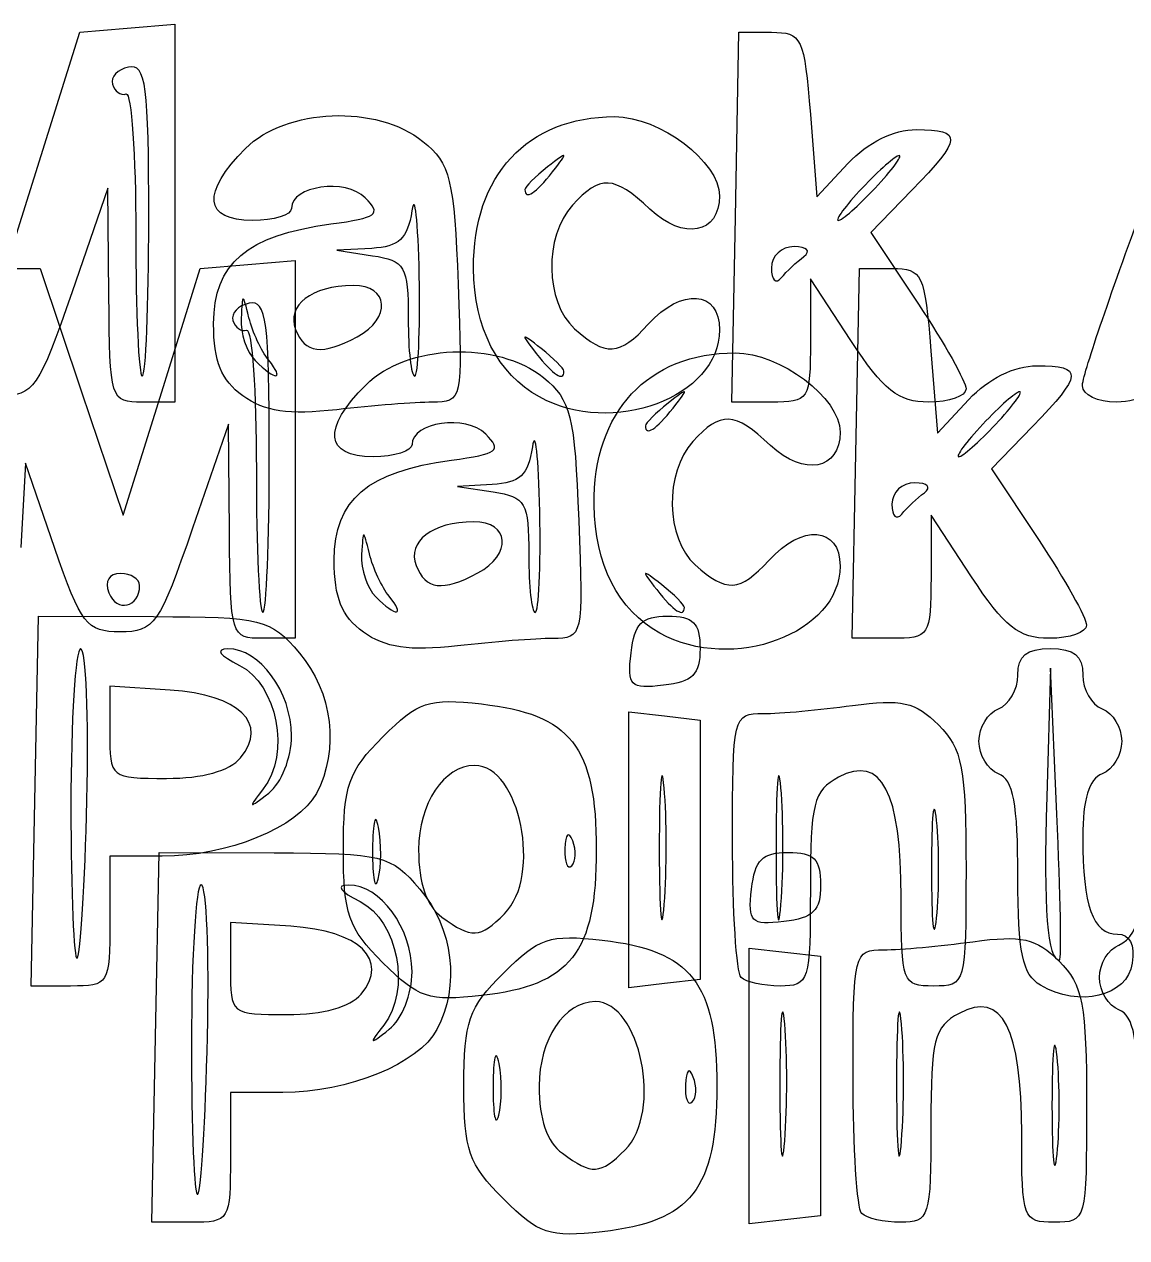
# Model space of a CAD drawing. Extents: x 0.12 to 3.39, y 0.54 to 2.4.
# Drawn here: x 1.9107 to 2.194, y 0.5607 to 0.8724 of the extents above; entities that cross this region are included whole.
import ezdxf

# ---------------------------------------------------------------- set-up
doc = ezdxf.new("R2010")
doc.units = 0
doc.layers.get('0').update_dxf_attribs({"linetype": 'CONTINUOUS'})

msp = doc.modelspace()

# ---------------------------------------------------------------- linework, layer by layer
at = {"color": 7}
for p, q in [((1.91502, 0.838698), (1.924941, 0.870365)), ((1.924941, 0.870365), (1.937142, 0.871399)), ((1.937142, 0.871399), (1.949344, 0.872434)), ((1.949344, 0.872434), (1.949344, 0.823899)), ((2.093419, 0.822865), (2.094343, 0.870365)), ((2.094343, 0.870365), (2.102676, 0.870365)), ((2.112677, 0.849228), (2.114343, 0.828091)), ((1.9051, 0.807031), (1.91502, 0.838698)), ((2.114343, 0.828091), (2.122424, 0.836728)), ((2.046435, 0.834531), (2.046435, 0.834531)), ((1.932155, 0.830365), (1.922968, 0.803698)), ((1.932416, 0.802865), (1.932155, 0.830365)), ((2.138797, 0.829802), (2.128251, 0.818921)), ((2.129343, 0.830365), (2.129343, 0.830365)), ((1.949344, 0.823899), (1.949344, 0.775365)), ((1.942677, 0.822276), (1.942677, 0.822276)), ((2.092488, 0.775365), (2.093413, 0.822865)), ((2.093413, 0.822865), (2.093419, 0.822865)), ((2.128251, 0.818921), (2.140464, 0.800527)), ((1.999955, 0.814865), (1.99101, 0.814365)), ((1.99101, 0.814365), (2.000177, 0.812977)), ((1.955917, 0.809685), (1.968118, 0.810719)), ((1.968118, 0.810719), (1.98032, 0.811754)), ((1.98032, 0.811754), (1.98032, 0.763219)), ((2.11101, 0.812775), (2.11101, 0.812775)), ((1.903373, 0.809685), (1.914759, 0.809685)), ((1.914759, 0.809685), (1.925418, 0.778018)), ((1.945997, 0.778018), (1.955917, 0.809685)), ((2.012177, 0.807864), (2.012177, 0.807865)), ((2.124395, 0.762185), (2.125319, 0.809685)), ((2.125319, 0.809685), (2.133653, 0.809685)), ((2.112755, 0.807031), (2.112711, 0.791198)), ((2.12311, 0.791198), (2.112755, 0.807031)), ((1.99623, 0.792149), (1.996229, 0.792149)), ((1.973444, 0.786198), (1.973444, 0.786198)), ((2.143653, 0.788548), (2.145319, 0.767411)), ((2.049343, 0.78329), (2.049343, 0.78329)), ((2.182575, 0.779531), (2.182575, 0.779531)), ((1.925418, 0.778018), (1.936076, 0.746351)), ((1.936076, 0.746351), (1.945997, 0.778018)), ((1.966843, 0.776977), (1.966843, 0.776977)), ((2.043043, 0.776683), (2.043044, 0.776683)), ((1.949344, 0.775365), (1.94101, 0.775365)), ((2.077411, 0.773851), (2.077411, 0.773851)), ((2.10258, 0.775365), (2.092488, 0.775365)), ((2.145319, 0.767411), (2.153401, 0.776048)), ((1.963131, 0.769685), (1.953944, 0.743018)), ((1.963392, 0.742185), (1.963131, 0.769685)), ((2.169774, 0.769122), (2.159228, 0.758241)), ((2.16032, 0.769685), (2.16032, 0.769685)), ((1.973653, 0.761596), (1.973653, 0.761596)), ((1.98032, 0.763219), (1.98032, 0.714685)), ((2.123465, 0.714685), (2.124389, 0.762185)), ((2.124389, 0.762185), (2.124395, 0.762185)), ((1.911031, 0.759685), (1.909842, 0.738018)), ((1.918459, 0.738018), (1.911031, 0.759685)), ((2.159228, 0.758241), (2.17144, 0.739847)), ((2.030932, 0.754185), (2.021986, 0.753685)), ((2.021986, 0.753685), (2.031153, 0.752297)), ((2.141986, 0.752095), (2.141986, 0.752095)), ((2.043154, 0.747184), (2.043154, 0.747185)), ((2.143731, 0.746351), (2.143687, 0.730518)), ((2.154086, 0.730518), (2.143731, 0.746351)), ((2.027206, 0.731469), (2.027205, 0.731469)), ((1.94032, 0.728215), (1.94032, 0.728215)), ((2.00442, 0.725518), (2.00442, 0.725518)), ((1.913419, 0.672865), (1.914343, 0.720365)), ((1.914343, 0.720365), (1.943881, 0.720265)), ((2.08032, 0.72261), (2.08032, 0.72261)), ((1.98032, 0.714685), (1.971987, 0.714685)), ((1.99782, 0.716297), (1.99782, 0.716297)), ((2.07402, 0.716003), (2.07402, 0.716003)), ((2.133556, 0.714685), (2.123465, 0.714685)), ((2.066598, 0.710953), (2.066598, 0.710953)), ((2.174391, 0.707031), (2.173406, 0.673935)), ((2.176034, 0.669525), (2.174391, 0.707031)), ((1.948169, 0.701381), (1.932677, 0.702396)), ((1.932677, 0.702396), (1.932677, 0.690547)), ((2.06601, 0.660365), (2.06601, 0.695808)), ((2.06601, 0.695808), (2.075177, 0.694753)), ((2.075177, 0.694753), (2.084343, 0.693699)), ((2.084343, 0.693699), (2.084343, 0.660365)), ((1.979343, 0.689677), (1.979343, 0.689677)), ((1.966242, 0.683977), (1.966242, 0.683978)), ((2.075109, 0.676299), (2.075112, 0.676299)), ((2.105109, 0.676299), (2.105112, 0.676299)), ((1.912493, 0.625361), (1.913418, 0.672861)), ((1.913418, 0.672861), (1.913419, 0.672865)), ((1.926788, 0.673091), (1.926788, 0.673091)), ((2.145105, 0.667865), (2.145105, 0.667865)), ((2.176034, 0.669525), (2.176034, 0.669525)), ((2.0017, 0.666159), (2.001701, 0.666159)), ((2.051621, 0.662656), (2.05162, 0.662656)), ((1.946117, 0.658695), (1.932676, 0.658695)), ((1.932676, 0.658695), (1.932676, 0.642028)), ((1.944395, 0.612185), (1.945319, 0.659685)), ((1.945319, 0.659685), (1.974858, 0.659585)), ((2.06601, 0.624923), (2.06601, 0.660366)), ((2.06601, 0.660366), (2.06601, 0.660365)), ((2.084343, 0.660365), (2.084343, 0.627032)), ((2.097575, 0.650273), (2.097575, 0.650273)), ((2.034105, 0.643936), (2.034105, 0.643936)), ((1.979145, 0.640701), (1.963653, 0.641716)), ((1.963653, 0.641716), (1.963653, 0.629867)), ((2.096986, 0.599685), (2.096986, 0.635128)), ((2.096986, 0.635128), (2.106153, 0.634073)), ((2.106153, 0.634073), (2.11532, 0.633019)), ((2.11532, 0.633019), (2.11532, 0.599685)), ((2.002836, 0.631359), (2.002836, 0.631359)), ((2.01032, 0.628997), (2.01032, 0.628997)), ((2.084343, 0.627032), (2.075177, 0.625978)), ((2.094899, 0.627587), (2.094899, 0.627587)), ((1.922585, 0.625361), (1.912493, 0.625361)), ((2.075177, 0.625978), (2.06601, 0.624923)), ((2.171843, 0.625553), (2.171843, 0.625553)), ((1.997218, 0.623297), (1.997218, 0.623298)), ((2.106085, 0.615619), (2.106089, 0.615619)), ((2.136085, 0.615619), (2.136089, 0.615619)), ((1.94347, 0.564681), (1.944394, 0.612181)), ((1.944394, 0.612181), (1.944395, 0.612185)), ((1.957764, 0.612411), (1.957764, 0.612411)), ((2.032677, 0.605479), (2.032677, 0.605479)), ((2.176081, 0.607185), (2.176081, 0.607185)), ((2.082597, 0.601976), (2.082597, 0.601976)), ((2.096986, 0.564243), (2.096986, 0.599686)), ((2.096986, 0.599686), (2.096986, 0.599685)), ((2.11532, 0.599685), (2.11532, 0.566352)), ((1.977093, 0.598015), (1.963653, 0.598015)), ((1.963653, 0.598015), (1.963653, 0.581348)), ((2.065082, 0.583256), (2.065082, 0.583256)), ((2.033812, 0.570679), (2.033812, 0.570679)), ((1.953561, 0.564681), (1.94347, 0.564681)), ((2.106153, 0.565298), (2.096986, 0.564243)), ((2.11532, 0.566352), (2.106153, 0.565298)), ((2.125875, 0.566907), (2.125875, 0.566907))]:
    msp.add_line(p, q, dxfattribs=at)
for points in [[(2.102676, 0.870365), (2.110514, 0.870365), (2.111109, 0.869107), (2.112677, 0.849228)], [(1.937501, 0.861443), (1.934654, 0.86085), (1.932779, 0.858865), (1.933334, 0.857031)], [(1.942677, 0.822276), (1.942677, 0.856898), (1.941953, 0.86237), (1.937501, 0.861443)], [(1.933334, 0.857031), (1.93389, 0.855198), (1.935468, 0.854073), (1.936843, 0.854531)], [(1.936843, 0.854531), (1.938218, 0.854989), (1.939343, 0.838865), (1.939343, 0.818698)], [(1.967525, 0.840516), (1.97798, 0.850971), (2.001319, 0.851898), (2.013141, 0.842328)], [(2.026128, 0.809697), (2.025906, 0.833544), (2.039993, 0.848698), (2.062384, 0.848698)], [(2.062384, 0.848698), (2.074005, 0.848698), (2.089343, 0.837122), (2.089343, 0.828352)], [(2.122424, 0.836728), (2.127429, 0.842077), (2.134091, 0.845365), (2.139924, 0.845365)], [(2.139924, 0.845365), (2.151914, 0.845365), (2.151756, 0.843171), (2.138797, 0.829802)], [(2.013141, 0.842328), (2.020173, 0.836635), (2.021134, 0.832737), (2.022175, 0.805661)], [(1.969343, 0.822031), (1.956859, 0.822031), (1.956159, 0.82915), (1.967525, 0.840516)], [(2.046435, 0.834531), (2.050581, 0.839818), (2.050464, 0.839936), (2.045177, 0.83579)], [(2.135505, 0.838698), (2.134589, 0.838698), (2.130316, 0.834948), (2.12601, 0.830365)], [(2.129343, 0.830365), (2.133649, 0.834948), (2.136422, 0.838698), (2.135505, 0.838698)], [(2.045177, 0.83579), (2.041968, 0.833274), (2.039343, 0.830649), (2.039343, 0.829957)], [(1.998291, 0.827846), (1.99322, 0.832917), (1.979343, 0.830935), (1.979343, 0.82514)], [(2.039343, 0.829957), (2.039343, 0.827213), (2.042081, 0.828979), (2.046435, 0.834531)], [(2.071459, 0.824943), (2.062228, 0.833615), (2.058639, 0.833794), (2.051527, 0.825935)], [(2.012177, 0.807865), (2.011903, 0.822073), (2.011053, 0.829573), (2.010289, 0.824531)], [(2.12601, 0.830365), (2.121704, 0.825781), (2.118931, 0.822031), (2.119848, 0.822031)], [(2.119848, 0.822031), (2.120765, 0.822031), (2.125038, 0.825781), (2.129343, 0.830365)], [(1.989459, 0.821136), (2.001479, 0.822749), (2.002564, 0.823573), (1.998291, 0.827846)], [(2.089343, 0.828352), (2.089343, 0.818606), (2.080083, 0.816841), (2.071459, 0.824943)], [(2.182575, 0.779531), (2.182519, 0.781823), (2.189644, 0.802888), (2.198408, 0.826341)], [(1.979343, 0.82514), (1.979343, 0.82343), (1.974843, 0.822031), (1.969343, 0.822031)], [(2.010289, 0.824531), (2.009197, 0.81732), (2.006992, 0.815258), (1.999955, 0.814865)], [(2.051527, 0.825935), (2.044204, 0.817844), (2.04451, 0.801088), (2.052106, 0.794214)], [(1.94101, 0.782031), (1.941927, 0.782031), (1.942677, 0.800141), (1.942677, 0.822276)], [(1.959343, 0.795477), (1.959343, 0.81095), (1.967905, 0.818245), (1.989459, 0.821136)], [(1.939343, 0.818698), (1.939343, 0.798531), (1.940093, 0.782031), (1.94101, 0.782031)], [(2.10851, 0.815314), (2.105267, 0.815347), (2.102677, 0.812897), (2.102677, 0.809809)], [(2.11101, 0.812775), (2.112912, 0.814195), (2.111839, 0.815285), (2.10851, 0.815314)], [(2.000177, 0.812977), (2.00859, 0.811702), (2.009343, 0.810373), (2.009343, 0.796809)], [(2.105177, 0.80727), (2.106552, 0.80893), (2.109177, 0.811407), (2.11101, 0.812775)], [(2.01101, 0.782031), (2.011927, 0.782031), (2.012452, 0.793656), (2.012177, 0.807864)], [(2.043044, 0.776683), (2.032303, 0.782636), (2.026271, 0.79441), (2.026128, 0.809697)], [(2.102677, 0.809809), (2.102677, 0.806754), (2.103802, 0.805611), (2.105177, 0.80727)], [(2.133653, 0.809685), (2.14149, 0.809685), (2.142085, 0.808427), (2.143653, 0.788548)], [(1.995177, 0.805314), (1.98453, 0.805236), (1.978027, 0.800271), (1.98042, 0.794035)], [(1.996229, 0.792149), (2.005128, 0.796911), (2.004452, 0.805377), (1.995177, 0.805314)], [(2.022175, 0.805661), (2.023325, 0.775761), (2.023237, 0.775364), (2.015508, 0.775336)], [(2.07101, 0.795364), (2.079599, 0.804855), (2.089343, 0.804098), (2.089343, 0.79394)], [(1.922968, 0.803698), (1.914393, 0.77881), (1.913151, 0.777031), (1.904346, 0.777031)], [(1.94101, 0.775365), (1.932816, 0.775365), (1.932673, 0.775823), (1.932416, 0.802865)], [(1.968422, 0.797031), (1.966817, 0.803563), (1.966776, 0.80356), (1.966397, 0.796865)], [(1.973653, 0.761596), (1.973653, 0.796218), (1.97293, 0.80169), (1.968477, 0.800763)], [(1.968477, 0.800763), (1.96563, 0.80017), (1.963755, 0.798185), (1.96431, 0.796351)], [(2.140464, 0.800527), (2.147181, 0.790411), (2.152677, 0.780611), (2.152677, 0.778749)], [(1.966843, 0.776977), (1.961265, 0.781018), (1.959343, 0.785757), (1.959343, 0.795477)], [(1.96431, 0.796351), (1.964866, 0.794518), (1.966445, 0.793393), (1.96782, 0.793851)], [(1.966397, 0.796865), (1.966184, 0.793106), (1.96781, 0.788231), (1.97001, 0.786031)], [(1.973444, 0.786198), (1.971583, 0.78849), (1.969323, 0.793365), (1.968422, 0.797031)], [(2.009343, 0.796809), (2.009343, 0.788681), (2.010093, 0.782031), (2.01101, 0.782031)], [(2.052106, 0.794214), (2.060037, 0.787037), (2.063673, 0.787258), (2.07101, 0.795364)], [(1.96782, 0.793851), (1.969195, 0.794309), (1.97032, 0.778185), (1.97032, 0.758018)], [(1.98042, 0.794035), (1.982797, 0.787841), (1.987199, 0.787316), (1.99623, 0.792149)], [(2.04351, 0.789123), (2.038223, 0.79327), (2.038105, 0.793152), (2.042252, 0.787865)], [(2.089343, 0.79394), (2.089343, 0.77664), (2.061705, 0.766339), (2.043043, 0.776683)], [(1.998501, 0.779836), (2.008956, 0.790291), (2.032295, 0.791218), (2.044117, 0.781648)], [(2.049343, 0.78329), (2.049343, 0.783982), (2.046718, 0.786607), (2.04351, 0.789123)], [(2.112711, 0.791198), (2.112677, 0.775804), (2.112392, 0.775365), (2.10258, 0.775365)], [(2.143071, 0.775365), (2.135287, 0.775365), (2.131501, 0.778368), (2.12311, 0.791198)], [(2.205117, 0.788698), (2.200892, 0.77794), (2.198218, 0.775365), (2.191278, 0.775365)], [(1.97001, 0.786031), (1.975279, 0.780763), (1.977759, 0.780883), (1.973444, 0.786198)], [(2.042252, 0.787865), (2.046606, 0.782312), (2.049343, 0.780547), (2.049343, 0.78329)], [(2.057104, 0.749017), (2.056882, 0.772864), (2.07097, 0.788018), (2.09336, 0.788018)], [(2.09336, 0.788018), (2.104981, 0.788018), (2.12032, 0.776442), (2.12032, 0.767672)], [(2.153401, 0.776048), (2.158406, 0.781397), (2.165067, 0.784685), (2.170901, 0.784685)], [(2.170901, 0.784685), (2.182891, 0.784685), (2.182732, 0.782491), (2.169774, 0.769122)], [(2.00032, 0.761351), (1.987835, 0.761351), (1.987135, 0.76847), (1.998501, 0.779836)], [(2.044117, 0.781648), (2.05115, 0.775955), (2.05211, 0.772057), (2.053151, 0.744981)], [(2.191278, 0.775365), (2.186547, 0.775365), (2.182631, 0.77724), (2.182575, 0.779531)], [(1.99101, 0.773426), (1.978597, 0.772024), (1.972429, 0.772931), (1.966843, 0.776977)], [(2.077411, 0.773851), (2.081558, 0.779138), (2.08144, 0.779256), (2.076153, 0.77511)], [(2.152677, 0.778749), (2.152677, 0.776888), (2.148354, 0.775365), (2.143071, 0.775365)], [(2.166482, 0.778018), (2.165565, 0.778018), (2.161292, 0.774268), (2.156986, 0.769685)], [(2.16032, 0.769685), (2.164625, 0.774268), (2.167398, 0.778018), (2.166482, 0.778018)], [(2.015508, 0.775336), (2.011201, 0.775325), (2.000177, 0.77446), (1.99101, 0.773426)], [(2.076153, 0.77511), (2.072945, 0.772594), (2.07032, 0.769969), (2.07032, 0.769277)], [(2.07032, 0.769277), (2.07032, 0.766533), (2.073057, 0.768299), (2.077411, 0.773851)], [(2.102435, 0.764263), (2.093204, 0.772935), (2.089615, 0.773114), (2.082503, 0.765255)], [(2.029267, 0.767166), (2.024196, 0.772237), (2.01032, 0.770255), (2.01032, 0.76446)], [(2.020435, 0.760456), (2.032455, 0.762069), (2.03354, 0.762893), (2.029267, 0.767166)], [(2.043154, 0.747185), (2.042879, 0.761393), (2.042029, 0.768893), (2.041265, 0.763851)], [(2.12032, 0.767672), (2.12032, 0.757926), (2.11106, 0.756161), (2.102435, 0.764263)], [(2.156986, 0.769685), (2.15268, 0.765101), (2.149908, 0.761351), (2.150824, 0.761351)], [(2.150824, 0.761351), (2.151741, 0.761351), (2.156014, 0.765101), (2.16032, 0.769685)], [(2.01032, 0.76446), (2.01032, 0.76275), (2.00582, 0.761351), (2.00032, 0.761351)], [(2.041265, 0.763851), (2.040173, 0.75664), (2.037969, 0.754578), (2.030932, 0.754185)], [(2.082503, 0.765255), (2.075181, 0.757164), (2.075487, 0.740408), (2.083082, 0.733534)], [(1.971986, 0.721351), (1.972903, 0.721351), (1.973653, 0.739461), (1.973653, 0.761596)], [(1.97032, 0.758018), (1.97032, 0.737851), (1.97107, 0.721351), (1.971986, 0.721351)], [(1.99032, 0.734797), (1.99032, 0.75027), (1.998882, 0.757565), (2.020435, 0.760456)], [(2.139486, 0.754634), (2.136244, 0.754667), (2.133653, 0.752217), (2.133653, 0.749129)], [(2.141986, 0.752095), (2.143889, 0.753515), (2.142815, 0.754605), (2.139486, 0.754634)], [(2.031153, 0.752297), (2.039566, 0.751022), (2.04032, 0.749693), (2.04032, 0.736129)], [(2.136153, 0.74659), (2.137528, 0.74825), (2.140153, 0.750727), (2.141986, 0.752095)], [(2.07402, 0.716003), (2.06328, 0.721956), (2.057247, 0.73373), (2.057104, 0.749017)], [(2.133653, 0.749129), (2.133653, 0.746074), (2.134778, 0.744931), (2.136153, 0.74659)], [(2.041986, 0.721351), (2.042903, 0.721351), (2.043428, 0.732976), (2.043154, 0.747184)], [(1.953944, 0.743018), (1.945369, 0.71813), (1.944127, 0.716351), (1.935322, 0.716351)], [(1.971987, 0.714685), (1.963792, 0.714685), (1.963649, 0.715143), (1.963392, 0.742185)], [(1.999398, 0.736351), (1.997793, 0.742883), (1.997752, 0.74288), (1.997373, 0.736185)], [(2.026153, 0.744634), (2.015506, 0.744556), (2.009003, 0.739591), (2.011396, 0.733355)], [(2.027205, 0.731469), (2.036105, 0.736231), (2.035428, 0.744697), (2.026153, 0.744634)], [(2.053151, 0.744981), (2.054301, 0.715081), (2.054213, 0.714684), (2.046485, 0.714656)], [(2.101986, 0.734684), (2.110575, 0.744175), (2.120319, 0.743418), (2.120319, 0.73326)], [(2.17144, 0.739847), (2.178157, 0.729731), (2.183653, 0.719931), (2.183653, 0.718069)], [(1.935322, 0.716351), (1.926695, 0.716351), (1.925252, 0.718204), (1.918459, 0.738018)], [(1.997373, 0.736185), (1.997161, 0.732426), (1.998786, 0.727551), (2.000986, 0.725351)], [(2.00442, 0.725518), (2.002559, 0.72781), (2.0003, 0.732685), (1.999398, 0.736351)], [(2.04032, 0.736129), (2.04032, 0.728001), (2.04107, 0.721351), (2.041986, 0.721351)], [(1.99782, 0.716297), (1.992241, 0.720338), (1.99032, 0.725077), (1.99032, 0.734797)], [(2.011396, 0.733355), (2.013773, 0.727161), (2.018175, 0.726636), (2.027206, 0.731469)], [(2.074486, 0.728443), (2.069199, 0.73259), (2.069082, 0.732472), (2.073228, 0.727185)], [(2.120319, 0.73326), (2.120319, 0.71596), (2.092682, 0.705659), (2.07402, 0.716003)], [(2.083082, 0.733534), (2.091013, 0.726357), (2.09465, 0.726578), (2.101986, 0.734684)], [(1.935424, 0.731351), (1.932451, 0.731351), (1.931279, 0.729396), (1.93244, 0.726371)], [(1.94032, 0.728215), (1.94032, 0.72994), (1.938117, 0.731351), (1.935424, 0.731351)], [(2.143687, 0.730518), (2.143653, 0.715124), (2.143368, 0.714685), (2.133556, 0.714685)], [(2.174047, 0.714685), (2.166264, 0.714685), (2.162478, 0.717688), (2.154086, 0.730518)], [(1.93244, 0.726371), (1.934408, 0.721243), (1.94032, 0.722627), (1.94032, 0.728215)], [(2.073228, 0.727185), (2.077582, 0.721632), (2.08032, 0.719867), (2.08032, 0.72261)], [(2.08032, 0.72261), (2.08032, 0.723302), (2.077695, 0.725927), (2.074486, 0.728443)], [(2.000986, 0.725351), (2.006255, 0.720083), (2.008735, 0.720203), (2.00442, 0.725518)], [(1.943881, 0.720265), (1.971986, 0.720176), (1.973806, 0.719719), (1.981381, 0.710912)], [(2.066598, 0.710953), (2.067461, 0.718482), (2.069343, 0.720365), (2.07601, 0.720365)], [(2.07601, 0.720365), (2.082677, 0.720365), (2.084343, 0.718698), (2.084343, 0.712031)], [(2.183653, 0.718069), (2.183653, 0.716208), (2.17933, 0.714685), (2.174047, 0.714685)], [(2.021986, 0.712746), (2.009574, 0.711344), (2.003405, 0.712251), (1.99782, 0.716297)], [(2.046485, 0.714656), (2.042177, 0.714645), (2.031153, 0.71378), (2.021986, 0.712746)], [(1.925177, 0.712036), (1.923802, 0.712034), (1.922677, 0.693782), (1.922677, 0.671476)], [(1.926788, 0.673091), (1.927276, 0.694514), (1.926552, 0.712039), (1.925177, 0.712036)], [(1.962993, 0.711982), (1.959682, 0.711949), (1.96082, 0.710352), (1.96601, 0.70774)], [(1.979343, 0.689677), (1.979343, 0.700942), (1.971195, 0.712058), (1.962993, 0.711982)], [(1.981381, 0.710912), (1.989909, 0.700998), (1.99172, 0.68603), (1.985741, 0.67486)], [(2.074932, 0.70262), (2.06637, 0.701639), (2.065617, 0.702392), (2.066598, 0.710953)], [(2.084343, 0.712031), (2.084343, 0.705365), (2.082461, 0.703482), (2.074932, 0.70262)], [(2.16601, 0.70526), (2.16601, 0.710261), (2.168189, 0.712031), (2.174343, 0.712031)], [(2.174343, 0.712031), (2.180497, 0.712031), (2.182677, 0.710261), (2.182677, 0.70526)], [(1.96601, 0.70774), (1.975722, 0.702852), (1.979129, 0.685001), (1.972071, 0.67598)], [(2.16101, 0.69657), (2.16376, 0.697626), (2.16601, 0.701536), (2.16601, 0.70526)], [(2.182677, 0.70526), (2.182677, 0.701536), (2.184927, 0.697625), (2.187677, 0.69657)], [(1.966242, 0.683978), (1.973579, 0.692818), (1.965894, 0.700218), (1.948169, 0.701381)], [(2.002836, 0.68937), (2.011942, 0.698477), (2.014572, 0.699352), (2.028209, 0.697814)], [(2.12348, 0.69743), (2.136064, 0.699155), (2.139711, 0.698331), (2.145612, 0.69243)], [(2.028209, 0.697814), (2.051093, 0.695235), (2.057677, 0.686868), (2.057677, 0.660365)], [(2.092677, 0.662587), (2.092677, 0.694811), (2.09281, 0.695365), (2.100545, 0.695365)], [(2.100545, 0.695365), (2.104872, 0.695365), (2.115193, 0.696294), (2.12348, 0.69743)], [(2.15601, 0.688237), (2.15601, 0.691765), (2.15826, 0.695515), (2.16101, 0.69657)], [(2.187677, 0.69657), (2.190427, 0.695515), (2.192677, 0.691765), (2.192677, 0.688237)], [(2.145612, 0.69243), (2.151763, 0.686279), (2.152677, 0.681484), (2.152677, 0.655365)], [(1.932677, 0.690547), (1.932677, 0.678775), (1.932777, 0.678698), (1.947269, 0.678698)], [(1.97351, 0.674939), (1.97679, 0.677511), (1.979343, 0.683963), (1.979343, 0.689677)], [(1.992677, 0.660365), (1.992677, 0.676926), (1.993908, 0.680443), (2.002836, 0.68937)], [(2.16101, 0.679904), (2.15826, 0.680959), (2.15601, 0.684709), (2.15601, 0.688237)], [(2.192677, 0.688237), (2.192677, 0.684709), (2.190427, 0.680959), (2.187677, 0.679904)], [(1.947269, 0.678698), (1.956516, 0.678698), (1.963465, 0.680631), (1.966242, 0.683977)], [(2.075112, 0.676299), (2.074414, 0.684035), (2.07385, 0.676865), (2.07386, 0.660365)], [(2.105112, 0.676299), (2.104414, 0.684035), (2.10385, 0.676865), (2.10386, 0.660365)], [(2.13601, 0.648061), (2.13601, 0.675287), (2.130992, 0.684932), (2.119913, 0.679003)], [(2.026409, 0.682031), (2.018512, 0.682031), (2.01201, 0.672248), (2.01201, 0.660365)], [(2.034105, 0.643936), (2.043805, 0.653636), (2.038068, 0.682031), (2.026409, 0.682031)], [(2.16601, 0.653507), (2.16601, 0.67219), (2.164826, 0.678439), (2.16101, 0.679904)], [(2.187677, 0.679904), (2.184302, 0.678609), (2.182677, 0.673313), (2.182677, 0.663614)], [(2.119913, 0.679003), (2.113479, 0.67556), (2.112677, 0.672371), (2.112677, 0.650248)], [(1.985741, 0.67486), (1.981032, 0.666061), (1.962976, 0.658695), (1.946117, 0.658695)], [(1.972071, 0.67598), (1.968126, 0.670938), (1.968273, 0.670832), (1.97351, 0.674939)], [(2.075131, 0.646299), (2.07582, 0.655062), (2.075812, 0.668562), (2.075109, 0.676299)], [(2.105131, 0.646299), (2.10582, 0.655062), (2.105812, 0.668562), (2.105109, 0.676299)], [(2.145105, 0.667865), (2.144386, 0.67474), (2.143797, 0.669115), (2.143797, 0.655365)], [(2.173406, 0.673935), (2.17254, 0.644854), (2.173558, 0.632048), (2.176738, 0.632025)], [(1.922677, 0.671476), (1.922677, 0.64917), (1.923402, 0.631645), (1.924288, 0.632531)], [(1.924288, 0.632531), (1.925173, 0.633417), (1.926299, 0.651669), (1.926788, 0.673091)], [(2.001701, 0.666159), (2.000904, 0.670306), (2.000221, 0.667698), (2.000184, 0.660365)], [(2.145105, 0.642865), (2.145824, 0.64974), (2.145824, 0.66099), (2.145105, 0.667865)], [(2.176738, 0.632025), (2.177254, 0.632021), (2.176937, 0.648896), (2.176034, 0.669525)], [(2.001634, 0.652826), (2.002468, 0.656013), (2.002498, 0.662013), (2.0017, 0.666159)], [(2.05162, 0.662656), (2.050556, 0.665316), (2.049766, 0.664526), (2.049607, 0.660643)], [(2.051357, 0.656268), (2.052465, 0.657375), (2.052583, 0.66025), (2.051621, 0.662656)], [(2.094899, 0.627587), (2.093677, 0.628809), (2.092677, 0.644559), (2.092677, 0.662587)], [(2.182677, 0.663614), (2.182677, 0.645888), (2.185251, 0.638698), (2.191599, 0.638698)], [(1.974858, 0.659585), (2.002962, 0.659496), (2.004783, 0.659039), (2.012358, 0.650232)], [(2.002836, 0.631359), (1.993908, 0.640287), (1.992677, 0.643803), (1.992677, 0.660365)], [(2.000184, 0.660365), (2.000151, 0.653031), (2.0008, 0.649639), (2.001634, 0.652826)], [(2.01201, 0.660365), (2.01201, 0.651779), (2.014018, 0.645961), (2.01798, 0.643064)], [(2.057677, 0.660365), (2.057677, 0.633862), (2.051093, 0.625494), (2.028209, 0.622915)], [(2.049607, 0.660643), (2.049462, 0.657129), (2.05025, 0.65516), (2.051357, 0.656268)], [(2.07386, 0.660365), (2.07387, 0.643865), (2.074442, 0.637535), (2.075131, 0.646299)], [(2.097575, 0.650273), (2.098437, 0.657802), (2.10032, 0.659685), (2.106986, 0.659685)], [(2.10386, 0.660365), (2.10387, 0.643865), (2.104442, 0.637535), (2.105131, 0.646299)], [(2.106986, 0.659685), (2.113653, 0.659685), (2.11532, 0.658018), (2.11532, 0.651351)], [(2.143797, 0.655365), (2.143797, 0.641615), (2.144386, 0.63599), (2.145105, 0.642865)], [(2.152677, 0.655365), (2.152677, 0.625587), (2.15261, 0.625365), (2.144343, 0.625365)], [(2.171843, 0.625553), (2.167133, 0.62836), (2.16601, 0.633742), (2.16601, 0.653507)], [(1.956153, 0.651356), (1.954778, 0.651354), (1.953653, 0.633102), (1.953653, 0.610796)], [(1.957764, 0.612411), (1.958253, 0.633834), (1.957528, 0.651359), (1.956153, 0.651356)], [(1.99397, 0.651302), (1.990658, 0.651269), (1.991796, 0.649672), (1.996986, 0.64706)], [(2.01032, 0.628997), (2.01032, 0.640262), (2.002171, 0.651378), (1.99397, 0.651302)], [(2.012358, 0.650232), (2.020886, 0.640318), (2.022696, 0.62535), (2.016718, 0.61418)], [(2.105908, 0.64194), (2.097346, 0.640959), (2.096594, 0.641712), (2.097575, 0.650273)], [(2.112677, 0.650248), (2.112677, 0.626402), (2.112352, 0.625365), (2.104899, 0.625365)], [(2.11532, 0.651351), (2.11532, 0.644685), (2.113437, 0.642802), (2.105908, 0.64194)], [(1.996986, 0.64706), (2.006698, 0.642172), (2.010105, 0.624321), (2.003047, 0.6153)], [(2.144343, 0.625365), (2.13627, 0.625365), (2.13601, 0.626074), (2.13601, 0.648061)], [(2.01798, 0.643064), (2.025651, 0.637455), (2.027737, 0.637568), (2.034105, 0.643936)], [(2.191986, 0.63589), (2.194736, 0.636946), (2.196986, 0.640856), (2.196986, 0.64458)], [(1.932676, 0.642028), (1.932676, 0.625698), (1.932472, 0.625361), (1.922585, 0.625361)], [(1.997218, 0.623298), (2.004555, 0.632138), (1.99687, 0.639538), (1.979145, 0.640701)], [(2.033812, 0.62869), (2.042919, 0.637797), (2.045548, 0.638672), (2.059185, 0.637134)], [(2.059185, 0.637134), (2.082069, 0.634555), (2.088653, 0.626188), (2.088653, 0.599685)], [(2.131521, 0.634685), (2.135848, 0.634685), (2.146169, 0.635614), (2.154456, 0.63675)], [(2.154456, 0.63675), (2.16704, 0.638475), (2.170687, 0.637651), (2.176588, 0.63175)], [(2.191599, 0.638698), (2.194748, 0.638698), (2.196097, 0.636043), (2.195409, 0.631198)], [(2.123653, 0.601907), (2.123653, 0.634131), (2.123786, 0.634685), (2.131521, 0.634685)], [(2.186986, 0.627557), (2.186986, 0.631085), (2.189236, 0.634835), (2.191986, 0.63589)], [(1.963653, 0.629867), (1.963653, 0.618095), (1.963753, 0.618018), (1.978245, 0.618018)], [(2.028209, 0.622915), (2.014572, 0.621378), (2.011942, 0.622253), (2.002836, 0.631359)], [(2.195409, 0.631198), (2.194205, 0.622725), (2.181639, 0.619714), (2.171843, 0.625553)], [(2.176588, 0.63175), (2.182739, 0.625599), (2.183653, 0.620804), (2.183653, 0.594685)], [(2.004486, 0.614259), (2.007766, 0.616831), (2.01032, 0.623283), (2.01032, 0.628997)], [(2.023653, 0.599685), (2.023653, 0.616246), (2.024885, 0.619763), (2.033812, 0.62869)], [(2.104899, 0.625365), (2.100621, 0.625365), (2.096121, 0.626365), (2.094899, 0.627587)], [(2.191986, 0.619224), (2.189236, 0.620279), (2.186986, 0.624029), (2.186986, 0.627557)], [(2.166986, 0.587381), (2.166986, 0.614607), (2.161968, 0.624252), (2.150889, 0.618323)], [(1.978245, 0.618018), (1.987492, 0.618018), (1.994441, 0.619951), (1.997218, 0.623297)], [(2.057385, 0.621351), (2.049488, 0.621351), (2.042986, 0.611568), (2.042986, 0.599685)], [(2.065082, 0.583256), (2.074781, 0.592956), (2.069044, 0.621351), (2.057385, 0.621351)], [(2.106089, 0.615619), (2.10539, 0.623355), (2.104826, 0.616185), (2.104836, 0.599685)], [(2.136089, 0.615619), (2.13539, 0.623355), (2.134826, 0.616185), (2.134836, 0.599685)], [(2.150889, 0.618323), (2.144455, 0.61488), (2.143653, 0.611691), (2.143653, 0.589568)], [(2.196986, 0.592827), (2.196986, 0.61151), (2.195803, 0.617759), (2.191986, 0.619224)], [(2.016718, 0.61418), (2.012009, 0.605381), (1.993952, 0.598015), (1.977093, 0.598015)], [(2.003047, 0.6153), (1.999102, 0.610258), (1.999249, 0.610152), (2.004486, 0.614259)], [(2.106107, 0.585619), (2.106796, 0.594382), (2.106788, 0.607882), (2.106085, 0.615619)], [(2.136107, 0.585619), (2.136796, 0.594382), (2.136788, 0.607882), (2.136085, 0.615619)], [(1.955264, 0.571851), (1.956149, 0.572737), (1.957275, 0.590989), (1.957764, 0.612411)], [(2.176081, 0.607185), (2.175362, 0.61406), (2.174774, 0.608435), (2.174774, 0.594685)], [(1.953653, 0.610796), (1.953653, 0.58849), (1.954378, 0.570965), (1.955264, 0.571851)], [(2.032677, 0.605479), (2.03188, 0.609626), (2.031197, 0.607018), (2.03116, 0.599685)], [(2.03261, 0.592146), (2.033444, 0.595333), (2.033474, 0.601333), (2.032677, 0.605479)], [(2.176081, 0.582185), (2.1768, 0.58906), (2.1768, 0.60031), (2.176081, 0.607185)], [(2.082597, 0.601976), (2.081532, 0.604636), (2.080743, 0.603846), (2.080583, 0.599963)], [(2.082334, 0.595588), (2.083441, 0.596695), (2.08356, 0.59957), (2.082597, 0.601976)], [(2.125875, 0.566907), (2.124653, 0.568129), (2.123653, 0.583879), (2.123653, 0.601907)], [(2.033812, 0.570679), (2.024885, 0.579607), (2.023653, 0.583123), (2.023653, 0.599685)], [(2.03116, 0.599685), (2.031127, 0.592351), (2.031776, 0.588959), (2.03261, 0.592146)], [(2.042986, 0.599685), (2.042986, 0.591099), (2.044994, 0.585281), (2.048957, 0.582384)], [(2.088653, 0.599685), (2.088653, 0.573182), (2.082069, 0.564814), (2.059185, 0.562235)], [(2.080583, 0.599963), (2.080438, 0.596449), (2.081226, 0.59448), (2.082334, 0.595588)], [(2.104836, 0.599685), (2.104846, 0.583185), (2.105418, 0.576855), (2.106107, 0.585619)], [(2.134836, 0.599685), (2.134846, 0.583185), (2.135418, 0.576855), (2.136107, 0.585619)], [(2.174774, 0.594685), (2.174774, 0.580935), (2.175363, 0.57531), (2.176081, 0.582185)], [(2.183653, 0.594685), (2.183653, 0.564907), (2.183586, 0.564685), (2.17532, 0.564685)], [(2.143653, 0.589568), (2.143653, 0.565722), (2.143328, 0.564685), (2.135875, 0.564685)], [(2.17532, 0.564685), (2.167247, 0.564685), (2.166986, 0.565394), (2.166986, 0.587381)], [(2.048957, 0.582384), (2.056627, 0.576775), (2.058713, 0.576888), (2.065082, 0.583256)], [(1.963653, 0.581348), (1.963653, 0.565018), (1.963448, 0.564681), (1.953561, 0.564681)], [(2.059185, 0.562235), (2.045548, 0.560698), (2.042919, 0.561573), (2.033812, 0.570679)], [(2.135875, 0.564685), (2.131597, 0.564685), (2.127097, 0.565685), (2.125875, 0.566907)]]:
    msp.add_open_spline(points, degree=3, dxfattribs=at)

doc.saveas('drawing.dxf')
